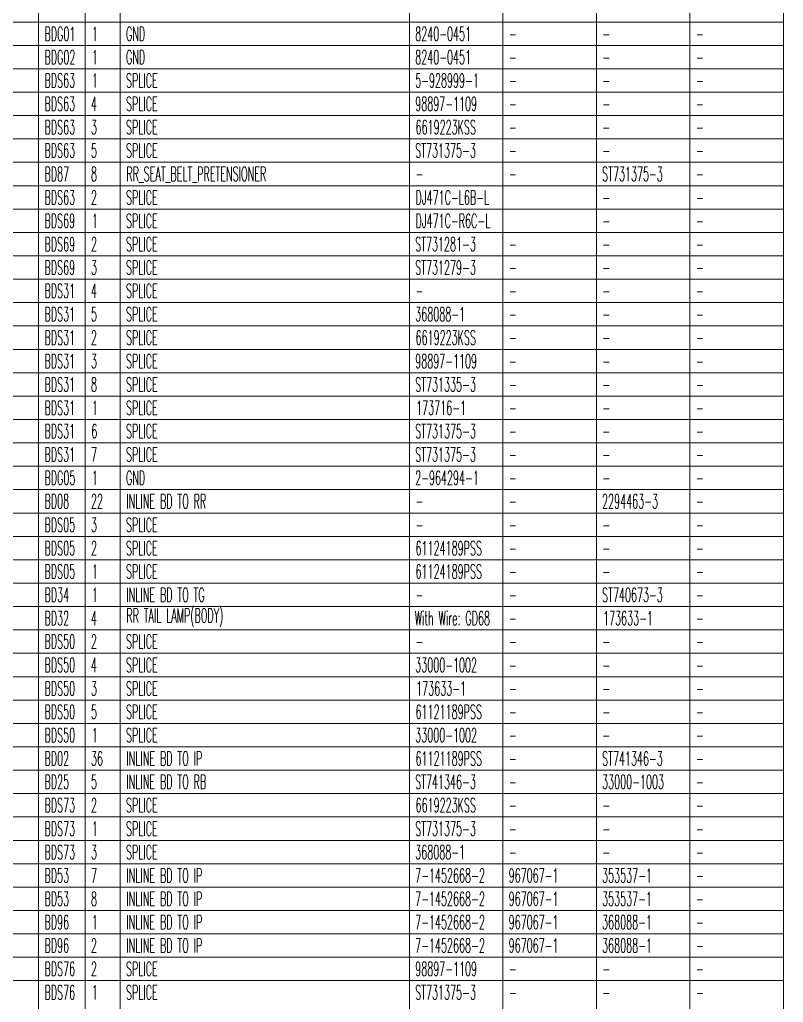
# Model space of a CAD drawing. Header units: inches. Extents: x 47316 to 59086, y 3141 to 11743.
# Drawn here: x 54573.4 to 54736.8, y 6037 to 6247.1 of the extents above; entities that cross this region are included whole.
import ezdxf

# ---------------------------------------------------------------- set-up
doc = ezdxf.new("R2010")
doc.units = ezdxf.units.IN
doc.header["$MEASUREMENT"] = 0
doc.styles.get("Standard").update_dxf_attribs({"font": ''})
doc.styles.get('Standard').set_extended_font_data('SimSun')

msp = doc.modelspace()

# ---------------------------------------------------------------- linework, layer by layer
at = {"color": 0, "linetype": 'Continuous', "lineweight": 15}
for p, q in [((54577.45, 5891.63), (54577.45, 6396.63)), ((54587.45, 5891.63), (54587.45, 6396.63)), ((54594.95, 5891.63), (54594.95, 6396.63)), ((54656.84, 5891.63), (54656.84, 6396.63)), ((54676.84, 5891.63), (54676.84, 6396.63)), ((54696.84, 5891.63), (54696.84, 6396.63)), ((54716.84, 5891.63), (54716.84, 6396.63)), ((54736.84, 5891.63), (54736.84, 6396.63)), ((54409.99, 6246.63), (54736.84, 6246.63)), ((54409.99, 6241.63), (54736.84, 6241.63)), ((54409.99, 6236.63), (54736.84, 6236.63)), ((54409.99, 6231.63), (54736.84, 6231.63)), ((54409.99, 6226.63), (54736.84, 6226.63)), ((54409.99, 6221.63), (54736.84, 6221.63)), ((54409.99, 6216.63), (54736.84, 6216.63)), ((54409.99, 6211.63), (54736.84, 6211.63)), ((54409.99, 6206.63), (54736.84, 6206.63)), ((54409.99, 6201.63), (54736.84, 6201.63)), ((54409.99, 6196.63), (54736.84, 6196.63)), ((54409.99, 6191.63), (54736.84, 6191.63)), ((54409.99, 6186.63), (54736.84, 6186.63)), ((54409.99, 6181.63), (54736.84, 6181.63)), ((54409.99, 6176.63), (54736.84, 6176.63)), ((54409.99, 6171.63), (54736.84, 6171.63)), ((54409.99, 6166.63), (54736.84, 6166.63)), ((54409.99, 6161.63), (54736.84, 6161.63)), ((54409.99, 6156.63), (54736.84, 6156.63)), ((54409.99, 6151.63), (54736.84, 6151.63)), ((54409.99, 6146.63), (54736.84, 6146.63)), ((54409.99, 6141.63), (54736.84, 6141.63)), ((54409.99, 6136.63), (54736.84, 6136.63)), ((54409.99, 6131.63), (54736.84, 6131.63)), ((54409.99, 6126.63), (54736.84, 6126.63)), ((54409.99, 6121.63), (54736.84, 6121.63)), ((54409.99, 6116.63), (54736.84, 6116.63)), ((54409.99, 6111.63), (54736.84, 6111.63)), ((54409.99, 6106.63), (54736.84, 6106.63)), ((54409.99, 6101.63), (54736.84, 6101.63)), ((54409.99, 6096.63), (54736.84, 6096.63)), ((54409.99, 6091.63), (54736.84, 6091.63)), ((54409.99, 6086.63), (54736.84, 6086.63)), ((54409.99, 6081.63), (54736.84, 6081.63)), ((54409.99, 6076.63), (54736.84, 6076.63)), ((54409.99, 6071.63), (54736.84, 6071.63)), ((54409.99, 6066.63), (54736.84, 6066.63)), ((54409.99, 6061.63), (54736.84, 6061.63)), ((54409.99, 6056.63), (54736.84, 6056.63)), ((54409.99, 6051.63), (54736.84, 6051.63)), ((54409.99, 6046.63), (54736.84, 6046.63)), ((54409.99, 6041.63), (54736.84, 6041.63))]:
    msp.add_line(p, q, dxfattribs=at)

# ---------------------------------------------------------------- texts
at = {"color": 7, "linetype": 'Continuous', "lineweight": 15, "char_height": 3, "attachment_point": 1}
for s, insert, width in [('\\Fromans.shx;\\W0.5000000000;\\T1.0000000000;\\o\\lBDG01', (54578.74, 6245.63), 7.3571), ('\\Fromans.shx;\\W0.5000000000;\\T1.0000000000;\\o\\l1', (54588.88, 6245.63), 1.4286), ('\\Fromans.shx;\\W0.5000000000;\\T1.0000000000;\\o\\lGND', (54596.17, 6245.63), 4.5714), ('\\Fromans.shx;\\W0.5000000000;\\T1.0000000000;\\o\\l8240-0451', (54658.06, 6245.63), 13.2857), ('\\Fromans.shx;\\W0.5000000000;\\T1.0000000000;\\o\\l-', (54678.13, 6245.63), 1.8571), ('\\Fromans.shx;\\W0.5000000000;\\T1.0000000000;\\o\\l-', (54698.13, 6245.63), 1.8571), ('\\Fromans.shx;\\W0.5000000000;\\T1.0000000000;\\o\\l-', (54718.13, 6245.63), 1.8571), ('\\Fromans.shx;\\W0.5000000000;\\T1.0000000000;\\o\\lBDG02', (54578.74, 6240.63), 7.3571), ('\\Fromans.shx;\\W0.5000000000;\\T1.0000000000;\\o\\l1', (54588.88, 6240.63), 1.4286), ('\\Fromans.shx;\\W0.5000000000;\\T1.0000000000;\\o\\lGND', (54596.17, 6240.63), 4.5714), ('\\Fromans.shx;\\W0.5000000000;\\T1.0000000000;\\o\\l8240-0451', (54658.06, 6240.63), 13.2857), ('\\Fromans.shx;\\W0.5000000000;\\T1.0000000000;\\o\\l-', (54678.13, 6240.63), 1.8571), ('\\Fromans.shx;\\W0.5000000000;\\T1.0000000000;\\o\\l-', (54698.13, 6240.63), 1.8571), ('\\Fromans.shx;\\W0.5000000000;\\T1.0000000000;\\o\\l-', (54718.13, 6240.63), 1.8571), ('\\Fromans.shx;\\W0.5000000000;\\T1.0000000000;\\o\\lBDS63', (54578.74, 6235.63), 7.2857), ('\\Fromans.shx;\\W0.5000000000;\\T1.0000000000;\\o\\l1', (54588.88, 6235.63), 1.4286), ('\\Fromans.shx;\\W0.5000000000;\\T1.0000000000;\\o\\lSPLICE', (54596.17, 6235.63), 7.5714), ('\\Fromans.shx;\\W0.5000000000;\\T1.0000000000;\\o\\l5-928999-1', (54658.06, 6235.63), 15.1429), ('\\Fromans.shx;\\W0.5000000000;\\T1.0000000000;\\o\\l-', (54678.13, 6235.63), 1.8571), ('\\Fromans.shx;\\W0.5000000000;\\T1.0000000000;\\o\\l-', (54698.13, 6235.63), 1.8571), ('\\Fromans.shx;\\W0.5000000000;\\T1.0000000000;\\o\\l-', (54718.13, 6235.63), 1.8571), ('\\Fromans.shx;\\W0.5000000000;\\T1.0000000000;\\o\\lBDS63', (54578.74, 6230.63), 7.2857), ('\\Fromans.shx;\\W0.5000000000;\\T1.0000000000;\\o\\l4', (54588.67, 6230.63), 1.4286), ('\\Fromans.shx;\\W0.5000000000;\\T1.0000000000;\\o\\lSPLICE', (54596.17, 6230.63), 7.5714), ('\\Fromans.shx;\\W0.5000000000;\\T1.0000000000;\\o\\l98897-1109', (54658.06, 6230.63), 14.7143), ('\\Fromans.shx;\\W0.5000000000;\\T1.0000000000;\\o\\l-', (54678.13, 6230.63), 1.8571), ('\\Fromans.shx;\\W0.5000000000;\\T1.0000000000;\\o\\l-', (54698.13, 6230.63), 1.8571), ('\\Fromans.shx;\\W0.5000000000;\\T1.0000000000;\\o\\l-', (54718.13, 6230.63), 1.8571), ('\\Fromans.shx;\\W0.5000000000;\\T1.0000000000;\\o\\lBDS63', (54578.74, 6225.63), 7.2857), ('\\Fromans.shx;\\W0.5000000000;\\T1.0000000000;\\o\\l3', (54588.67, 6225.63), 1.4286), ('\\Fromans.shx;\\W0.5000000000;\\T1.0000000000;\\o\\lSPLICE', (54596.17, 6225.63), 7.5714), ('\\Fromans.shx;\\W0.5000000000;\\T1.0000000000;\\o\\l6619223KSS', (54658.13, 6225.63), 14.3571), ('\\Fromans.shx;\\W0.5000000000;\\T1.0000000000;\\o\\l-', (54678.13, 6225.63), 1.8571), ('\\Fromans.shx;\\W0.5000000000;\\T1.0000000000;\\o\\l-', (54698.13, 6225.63), 1.8571), ('\\Fromans.shx;\\W0.5000000000;\\T1.0000000000;\\o\\l-', (54718.13, 6225.63), 1.8571), ('\\Fromans.shx;\\W0.5000000000;\\T1.0000000000;\\o\\lBDS63', (54578.74, 6220.63), 7.2857), ('\\Fromans.shx;\\W0.5000000000;\\T1.0000000000;\\o\\l5', (54588.67, 6220.63), 1.4286), ('\\Fromans.shx;\\W0.5000000000;\\T1.0000000000;\\o\\lSPLICE', (54596.17, 6220.63), 7.5714), ('\\Fromans.shx;\\W0.5000000000;\\T1.0000000000;\\o\\lST731375-3', (54658.06, 6220.63), 14.4286), ('\\Fromans.shx;\\W0.5000000000;\\T1.0000000000;\\o\\l-', (54678.13, 6220.63), 1.8571), ('\\Fromans.shx;\\W0.5000000000;\\T1.0000000000;\\o\\l-', (54698.13, 6220.63), 1.8571), ('\\Fromans.shx;\\W0.5000000000;\\T1.0000000000;\\o\\l-', (54718.13, 6220.63), 1.8571), ('\\Fromans.shx;\\W0.5000000000;\\T1.0000000000;\\o\\lBD87', (54578.74, 6215.63), 5.8571), ('\\Fromans.shx;\\W0.5000000000;\\T1.0000000000;\\o\\l8', (54588.67, 6215.63), 1.4286), ('\\Fromans.shx;\\W0.5000000000;\\T1.0000000000;\\o\\lRR_SEAT_BELT_PRETENSIONER', (54596.24, 6215.63), 35), ('\\Fromans.shx;\\W0.5000000000;\\T1.0000000000;\\o\\lST731375-3', (54698.06, 6215.63), 14.4286), ('\\Fromans.shx;\\W0.5000000000;\\T1.0000000000;\\o\\l-', (54658.13, 6215.63), 1.8571), ('\\Fromans.shx;\\W0.5000000000;\\T1.0000000000;\\o\\l-', (54678.13, 6215.63), 1.8571), ('\\Fromans.shx;\\W0.5000000000;\\T1.0000000000;\\o\\l-', (54718.13, 6215.63), 1.8571), ('\\Fromans.shx;\\W0.5000000000;\\T1.0000000000;\\o\\lBDS63', (54578.74, 6210.63), 7.2857), ('\\Fromans.shx;\\W0.5000000000;\\T1.0000000000;\\o\\l2', (54588.67, 6210.63), 1.4286), ('\\Fromans.shx;\\W0.5000000000;\\T1.0000000000;\\o\\lSPLICE', (54596.17, 6210.63), 7.5714), ('\\Fromans.shx;\\W0.5000000000;\\T1.0000000000;\\o\\lDJ471C-L6B-L', (54658.13, 6210.63), 17.5), ('\\Fromans.shx;\\W0.5000000000;\\T1.0000000000;\\o\\l-', (54698.13, 6210.63), 1.8571), ('\\Fromans.shx;\\W0.5000000000;\\T1.0000000000;\\o\\l-', (54718.13, 6210.63), 1.8571), ('\\Fromans.shx;\\W0.5000000000;\\T1.0000000000;\\o\\lBDS69', (54578.74, 6205.63), 7.2857), ('\\Fromans.shx;\\W0.5000000000;\\T1.0000000000;\\o\\l1', (54588.88, 6205.63), 1.4286), ('\\Fromans.shx;\\W0.5000000000;\\T1.0000000000;\\o\\lSPLICE', (54596.17, 6205.63), 7.5714), ('\\Fromans.shx;\\W0.5000000000;\\T1.0000000000;\\o\\lDJ471C-R6C-L', (54658.13, 6205.63), 17.7857), ('\\Fromans.shx;\\W0.5000000000;\\T1.0000000000;\\o\\l-', (54698.13, 6205.63), 1.8571), ('\\Fromans.shx;\\W0.5000000000;\\T1.0000000000;\\o\\l-', (54718.13, 6205.63), 1.8571), ('\\Fromans.shx;\\W0.5000000000;\\T1.0000000000;\\o\\lBDS69', (54578.74, 6200.63), 7.2857), ('\\Fromans.shx;\\W0.5000000000;\\T1.0000000000;\\o\\l2', (54588.67, 6200.63), 1.4286), ('\\Fromans.shx;\\W0.5000000000;\\T1.0000000000;\\o\\lSPLICE', (54596.17, 6200.63), 7.5714), ('\\Fromans.shx;\\W0.5000000000;\\T1.0000000000;\\o\\lST731281-3', (54658.06, 6200.63), 14.4286), ('\\Fromans.shx;\\W0.5000000000;\\T1.0000000000;\\o\\l-', (54678.13, 6200.63), 1.8571), ('\\Fromans.shx;\\W0.5000000000;\\T1.0000000000;\\o\\l-', (54698.13, 6200.63), 1.8571), ('\\Fromans.shx;\\W0.5000000000;\\T1.0000000000;\\o\\l-', (54718.13, 6200.63), 1.8571), ('\\Fromans.shx;\\W0.5000000000;\\T1.0000000000;\\o\\lBDS69', (54578.74, 6195.63), 7.2857), ('\\Fromans.shx;\\W0.5000000000;\\T1.0000000000;\\o\\l3', (54588.67, 6195.63), 1.4286), ('\\Fromans.shx;\\W0.5000000000;\\T1.0000000000;\\o\\lSPLICE', (54596.17, 6195.63), 7.5714), ('\\Fromans.shx;\\W0.5000000000;\\T1.0000000000;\\o\\lST731279-3', (54658.06, 6195.63), 14.4286), ('\\Fromans.shx;\\W0.5000000000;\\T1.0000000000;\\o\\l-', (54678.13, 6195.63), 1.8571), ('\\Fromans.shx;\\W0.5000000000;\\T1.0000000000;\\o\\l-', (54698.13, 6195.63), 1.8571), ('\\Fromans.shx;\\W0.5000000000;\\T1.0000000000;\\o\\l-', (54718.13, 6195.63), 1.8571), ('\\Fromans.shx;\\W0.5000000000;\\T1.0000000000;\\o\\lBDS31', (54578.74, 6190.63), 7.2857), ('\\Fromans.shx;\\W0.5000000000;\\T1.0000000000;\\o\\l4', (54588.67, 6190.63), 1.4286), ('\\Fromans.shx;\\W0.5000000000;\\T1.0000000000;\\o\\lSPLICE', (54596.17, 6190.63), 7.5714), ('\\Fromans.shx;\\W0.5000000000;\\T1.0000000000;\\o\\l-', (54658.13, 6190.63), 1.8571), ('\\Fromans.shx;\\W0.5000000000;\\T1.0000000000;\\o\\l-', (54678.13, 6190.63), 1.8571), ('\\Fromans.shx;\\W0.5000000000;\\T1.0000000000;\\o\\l-', (54698.13, 6190.63), 1.8571), ('\\Fromans.shx;\\W0.5000000000;\\T1.0000000000;\\o\\l-', (54718.13, 6190.63), 1.8571), ('\\Fromans.shx;\\W0.5000000000;\\T1.0000000000;\\o\\lBDS31', (54578.74, 6185.63), 7.2857), ('\\Fromans.shx;\\W0.5000000000;\\T1.0000000000;\\o\\l5', (54588.67, 6185.63), 1.4286), ('\\Fromans.shx;\\W0.5000000000;\\T1.0000000000;\\o\\lSPLICE', (54596.17, 6185.63), 7.5714), ('\\Fromans.shx;\\W0.5000000000;\\T1.0000000000;\\o\\l368088-1', (54658.06, 6185.63), 11.8571), ('\\Fromans.shx;\\W0.5000000000;\\T1.0000000000;\\o\\l-', (54678.13, 6185.63), 1.8571), ('\\Fromans.shx;\\W0.5000000000;\\T1.0000000000;\\o\\l-', (54698.13, 6185.63), 1.8571), ('\\Fromans.shx;\\W0.5000000000;\\T1.0000000000;\\o\\l-', (54718.13, 6185.63), 1.8571), ('\\Fromans.shx;\\W0.5000000000;\\T1.0000000000;\\o\\lBDS31', (54578.74, 6180.63), 7.2857), ('\\Fromans.shx;\\W0.5000000000;\\T1.0000000000;\\o\\l2', (54588.67, 6180.63), 1.4286), ('\\Fromans.shx;\\W0.5000000000;\\T1.0000000000;\\o\\lSPLICE', (54596.17, 6180.63), 7.5714), ('\\Fromans.shx;\\W0.5000000000;\\T1.0000000000;\\o\\l6619223KSS', (54658.13, 6180.63), 14.3571), ('\\Fromans.shx;\\W0.5000000000;\\T1.0000000000;\\o\\l-', (54678.13, 6180.63), 1.8571), ('\\Fromans.shx;\\W0.5000000000;\\T1.0000000000;\\o\\l-', (54698.13, 6180.63), 1.8571), ('\\Fromans.shx;\\W0.5000000000;\\T1.0000000000;\\o\\l-', (54718.13, 6180.63), 1.8571), ('\\Fromans.shx;\\W0.5000000000;\\T1.0000000000;\\o\\lBDS31', (54578.74, 6175.63), 7.2857), ('\\Fromans.shx;\\W0.5000000000;\\T1.0000000000;\\o\\l3', (54588.67, 6175.63), 1.4286), ('\\Fromans.shx;\\W0.5000000000;\\T1.0000000000;\\o\\lSPLICE', (54596.17, 6175.63), 7.5714), ('\\Fromans.shx;\\W0.5000000000;\\T1.0000000000;\\o\\l98897-1109', (54658.06, 6175.63), 14.7143), ('\\Fromans.shx;\\W0.5000000000;\\T1.0000000000;\\o\\l-', (54678.13, 6175.63), 1.8571), ('\\Fromans.shx;\\W0.5000000000;\\T1.0000000000;\\o\\l-', (54698.13, 6175.63), 1.8571), ('\\Fromans.shx;\\W0.5000000000;\\T1.0000000000;\\o\\l-', (54718.13, 6175.63), 1.8571), ('\\Fromans.shx;\\W0.5000000000;\\T1.0000000000;\\o\\lBDS31', (54578.74, 6170.63), 7.2857), ('\\Fromans.shx;\\W0.5000000000;\\T1.0000000000;\\o\\l8', (54588.67, 6170.63), 1.4286), ('\\Fromans.shx;\\W0.5000000000;\\T1.0000000000;\\o\\lSPLICE', (54596.17, 6170.63), 7.5714), ('\\Fromans.shx;\\W0.5000000000;\\T1.0000000000;\\o\\lST731335-3', (54658.06, 6170.63), 14.4286), ('\\Fromans.shx;\\W0.5000000000;\\T1.0000000000;\\o\\l-', (54678.13, 6170.63), 1.8571), ('\\Fromans.shx;\\W0.5000000000;\\T1.0000000000;\\o\\l-', (54698.13, 6170.63), 1.8571), ('\\Fromans.shx;\\W0.5000000000;\\T1.0000000000;\\o\\l-', (54718.13, 6170.63), 1.8571), ('\\Fromans.shx;\\W0.5000000000;\\T1.0000000000;\\o\\lBDS31', (54578.74, 6165.63), 7.2857), ('\\Fromans.shx;\\W0.5000000000;\\T1.0000000000;\\o\\l1', (54588.88, 6165.63), 1.4286), ('\\Fromans.shx;\\W0.5000000000;\\T1.0000000000;\\o\\lSPLICE', (54596.17, 6165.63), 7.5714), ('\\Fromans.shx;\\W0.5000000000;\\T1.0000000000;\\o\\l173716-1', (54658.27, 6165.63), 11.8571), ('\\Fromans.shx;\\W0.5000000000;\\T1.0000000000;\\o\\l-', (54678.13, 6165.63), 1.8571), ('\\Fromans.shx;\\W0.5000000000;\\T1.0000000000;\\o\\l-', (54698.13, 6165.63), 1.8571), ('\\Fromans.shx;\\W0.5000000000;\\T1.0000000000;\\o\\l-', (54718.13, 6165.63), 1.8571), ('\\Fromans.shx;\\W0.5000000000;\\T1.0000000000;\\o\\lBDS31', (54578.74, 6160.63), 7.2857), ('\\Fromans.shx;\\W0.5000000000;\\T1.0000000000;\\o\\l6', (54588.74, 6160.63), 1.4286), ('\\Fromans.shx;\\W0.5000000000;\\T1.0000000000;\\o\\lSPLICE', (54596.17, 6160.63), 7.5714), ('\\Fromans.shx;\\W0.5000000000;\\T1.0000000000;\\o\\lST731375-3', (54658.06, 6160.63), 14.4286), ('\\Fromans.shx;\\W0.5000000000;\\T1.0000000000;\\o\\l-', (54678.13, 6160.63), 1.8571), ('\\Fromans.shx;\\W0.5000000000;\\T1.0000000000;\\o\\l-', (54698.13, 6160.63), 1.8571), ('\\Fromans.shx;\\W0.5000000000;\\T1.0000000000;\\o\\l-', (54718.13, 6160.63), 1.8571), ('\\Fromans.shx;\\W0.5000000000;\\T1.0000000000;\\o\\lBDS31', (54578.74, 6155.63), 7.2857), ('\\Fromans.shx;\\W0.5000000000;\\T1.0000000000;\\o\\l7', (54588.67, 6155.63), 1.4286), ('\\Fromans.shx;\\W0.5000000000;\\T1.0000000000;\\o\\lSPLICE', (54596.17, 6155.63), 7.5714), ('\\Fromans.shx;\\W0.5000000000;\\T1.0000000000;\\o\\lST731375-3', (54658.06, 6155.63), 14.4286), ('\\Fromans.shx;\\W0.5000000000;\\T1.0000000000;\\o\\l-', (54678.13, 6155.63), 1.8571), ('\\Fromans.shx;\\W0.5000000000;\\T1.0000000000;\\o\\l-', (54698.13, 6155.63), 1.8571), ('\\Fromans.shx;\\W0.5000000000;\\T1.0000000000;\\o\\l-', (54718.13, 6155.63), 1.8571), ('\\Fromans.shx;\\W0.5000000000;\\T1.0000000000;\\o\\lBDG05', (54578.74, 6150.63), 7.3571), ('\\Fromans.shx;\\W0.5000000000;\\T1.0000000000;\\o\\l1', (54588.88, 6150.63), 1.4286), ('\\Fromans.shx;\\W0.5000000000;\\T1.0000000000;\\o\\lGND', (54596.17, 6150.63), 4.5714), ('\\Fromans.shx;\\W0.5000000000;\\T1.0000000000;\\o\\l2-964294-1', (54658.06, 6150.63), 15.1429), ('\\Fromans.shx;\\W0.5000000000;\\T1.0000000000;\\o\\l-', (54678.13, 6150.63), 1.8571), ('\\Fromans.shx;\\W0.5000000000;\\T1.0000000000;\\o\\l-', (54698.13, 6150.63), 1.8571), ('\\Fromans.shx;\\W0.5000000000;\\T1.0000000000;\\o\\l-', (54718.13, 6150.63), 1.8571), ('\\Fromans.shx;\\W0.5000000000;\\T1.0000000000;\\o\\lBD08', (54578.74, 6145.63), 5.8571), ('\\Fromans.shx;\\W0.5000000000;\\T1.0000000000;\\o\\l22', (54588.67, 6145.63), 2.8571), ('\\Fromans.shx;\\W0.5000000000;\\T1.0000000000;\\o\\lINLINE BD TO RR', (54596.24, 6145.63), 20.0714), ('\\Fromans.shx;\\W0.5000000000;\\T1.0000000000;\\o\\l2294463-3', (54698.06, 6145.63), 13.2857), ('\\Fromans.shx;\\W0.5000000000;\\T1.0000000000;\\o\\l-', (54658.13, 6145.63), 1.8571), ('\\Fromans.shx;\\W0.5000000000;\\T1.0000000000;\\o\\l-', (54678.13, 6145.63), 1.8571), ('\\Fromans.shx;\\W0.5000000000;\\T1.0000000000;\\o\\l-', (54718.13, 6145.63), 1.8571), ('\\Fromans.shx;\\W0.5000000000;\\T1.0000000000;\\o\\lBDS05', (54578.74, 6140.63), 7.2857), ('\\Fromans.shx;\\W0.5000000000;\\T1.0000000000;\\o\\l3', (54588.67, 6140.63), 1.4286), ('\\Fromans.shx;\\W0.5000000000;\\T1.0000000000;\\o\\lSPLICE', (54596.17, 6140.63), 7.5714), ('\\Fromans.shx;\\W0.5000000000;\\T1.0000000000;\\o\\l-', (54658.13, 6140.63), 1.8571), ('\\Fromans.shx;\\W0.5000000000;\\T1.0000000000;\\o\\l-', (54678.13, 6140.63), 1.8571), ('\\Fromans.shx;\\W0.5000000000;\\T1.0000000000;\\o\\l-', (54698.13, 6140.63), 1.8571), ('\\Fromans.shx;\\W0.5000000000;\\T1.0000000000;\\o\\l-', (54718.13, 6140.63), 1.8571), ('\\Fromans.shx;\\W0.5000000000;\\T1.0000000000;\\o\\lBDS05', (54578.74, 6135.63), 7.2857), ('\\Fromans.shx;\\W0.5000000000;\\T1.0000000000;\\o\\l2', (54588.67, 6135.63), 1.4286), ('\\Fromans.shx;\\W0.5000000000;\\T1.0000000000;\\o\\lSPLICE', (54596.17, 6135.63), 7.5714), ('\\Fromans.shx;\\W0.5000000000;\\T1.0000000000;\\o\\l61124189PSS', (54658.13, 6135.63), 15.7857), ('\\Fromans.shx;\\W0.5000000000;\\T1.0000000000;\\o\\l-', (54678.13, 6135.63), 1.8571), ('\\Fromans.shx;\\W0.5000000000;\\T1.0000000000;\\o\\l-', (54698.13, 6135.63), 1.8571), ('\\Fromans.shx;\\W0.5000000000;\\T1.0000000000;\\o\\l-', (54718.13, 6135.63), 1.8571), ('\\Fromans.shx;\\W0.5000000000;\\T1.0000000000;\\o\\lBDS05', (54578.74, 6130.63), 7.2857), ('\\Fromans.shx;\\W0.5000000000;\\T1.0000000000;\\o\\l1', (54588.88, 6130.63), 1.4286), ('\\Fromans.shx;\\W0.5000000000;\\T1.0000000000;\\o\\lSPLICE', (54596.17, 6130.63), 7.5714), ('\\Fromans.shx;\\W0.5000000000;\\T1.0000000000;\\o\\l61124189PSS', (54658.13, 6130.63), 15.7857), ('\\Fromans.shx;\\W0.5000000000;\\T1.0000000000;\\o\\l-', (54678.13, 6130.63), 1.8571), ('\\Fromans.shx;\\W0.5000000000;\\T1.0000000000;\\o\\l-', (54698.13, 6130.63), 1.8571), ('\\Fromans.shx;\\W0.5000000000;\\T1.0000000000;\\o\\l-', (54718.13, 6130.63), 1.8571), ('\\Fromans.shx;\\W0.5000000000;\\T1.0000000000;\\o\\lBD34', (54578.74, 6125.63), 5.8571), ('\\Fromans.shx;\\W0.5000000000;\\T1.0000000000;\\o\\l1', (54588.88, 6125.63), 1.4286), ('\\Fromans.shx;\\W0.5000000000;\\T1.0000000000;\\o\\lINLINE BD TO TG', (54596.24, 6125.63), 19.7143), ('\\Fromans.shx;\\W0.5000000000;\\T1.0000000000;\\o\\l-', (54658.13, 6125.63), 1.8571), ('\\Fromans.shx;\\W0.5000000000;\\T1.0000000000;\\o\\l-', (54678.13, 6125.63), 1.8571), ('\\Fromans.shx;\\W0.5000000000;\\T1.0000000000;\\o\\lST740673-3', (54698.06, 6125.63), 14.4286), ('\\Fromans.shx;\\W0.5000000000;\\T1.0000000000;\\o\\l-', (54718.13, 6125.63), 1.8571), ('\\Fromans.shx;\\W0.5000000000;\\T1.0000000000;\\o\\lRR TAIL LAMP(BODY)', (54596.24, 6121.2), 23.7857), ('\\Fromans.shx;\\W0.5000000000;\\T1.0000000000;\\o\\lBD32', (54578.74, 6120.63), 5.8571), ('\\Fromans.shx;\\W0.5000000000;\\T1.0000000000;\\o\\l4', (54588.67, 6120.63), 1.4286), ('\\Fromans.shx;\\W0.5000000000;\\T1.0000000000;\\o\\lWith Wire: GD68', (54657.99, 6120.63), 18.5714), ('\\Fromans.shx;\\W0.5000000000;\\T1.0000000000;\\o\\l173633-1', (54698.27, 6120.63), 11.8571), ('\\Fromans.shx;\\W0.5000000000;\\T1.0000000000;\\o\\l-', (54678.13, 6120.63), 1.8571), ('\\Fromans.shx;\\W0.5000000000;\\T1.0000000000;\\o\\l-', (54718.13, 6120.63), 1.8571), ('\\Fromans.shx;\\W0.5000000000;\\T1.0000000000;\\o\\lBDS50', (54578.74, 6115.63), 7.2857), ('\\Fromans.shx;\\W0.5000000000;\\T1.0000000000;\\o\\l2', (54588.67, 6115.63), 1.4286), ('\\Fromans.shx;\\W0.5000000000;\\T1.0000000000;\\o\\lSPLICE', (54596.17, 6115.63), 7.5714), ('\\Fromans.shx;\\W0.5000000000;\\T1.0000000000;\\o\\l-', (54658.13, 6115.63), 1.8571), ('\\Fromans.shx;\\W0.5000000000;\\T1.0000000000;\\o\\l-', (54678.13, 6115.63), 1.8571), ('\\Fromans.shx;\\W0.5000000000;\\T1.0000000000;\\o\\l-', (54698.13, 6115.63), 1.8571), ('\\Fromans.shx;\\W0.5000000000;\\T1.0000000000;\\o\\l-', (54718.13, 6115.63), 1.8571), ('\\Fromans.shx;\\W0.5000000000;\\T1.0000000000;\\o\\lBDS50', (54578.74, 6110.63), 7.2857), ('\\Fromans.shx;\\W0.5000000000;\\T1.0000000000;\\o\\l4', (54588.67, 6110.63), 1.4286), ('\\Fromans.shx;\\W0.5000000000;\\T1.0000000000;\\o\\lSPLICE', (54596.17, 6110.63), 7.5714), ('\\Fromans.shx;\\W0.5000000000;\\T1.0000000000;\\o\\l33000-1002', (54658.06, 6110.63), 14.7143), ('\\Fromans.shx;\\W0.5000000000;\\T1.0000000000;\\o\\l-', (54678.13, 6110.63), 1.8571), ('\\Fromans.shx;\\W0.5000000000;\\T1.0000000000;\\o\\l-', (54698.13, 6110.63), 1.8571), ('\\Fromans.shx;\\W0.5000000000;\\T1.0000000000;\\o\\l-', (54718.13, 6110.63), 1.8571), ('\\Fromans.shx;\\W0.5000000000;\\T1.0000000000;\\o\\lBDS50', (54578.74, 6105.63), 7.2857), ('\\Fromans.shx;\\W0.5000000000;\\T1.0000000000;\\o\\l3', (54588.67, 6105.63), 1.4286), ('\\Fromans.shx;\\W0.5000000000;\\T1.0000000000;\\o\\lSPLICE', (54596.17, 6105.63), 7.5714), ('\\Fromans.shx;\\W0.5000000000;\\T1.0000000000;\\o\\l173633-1', (54658.27, 6105.63), 11.8571), ('\\Fromans.shx;\\W0.5000000000;\\T1.0000000000;\\o\\l-', (54678.13, 6105.63), 1.8571), ('\\Fromans.shx;\\W0.5000000000;\\T1.0000000000;\\o\\l-', (54698.13, 6105.63), 1.8571), ('\\Fromans.shx;\\W0.5000000000;\\T1.0000000000;\\o\\l-', (54718.13, 6105.63), 1.8571), ('\\Fromans.shx;\\W0.5000000000;\\T1.0000000000;\\o\\lBDS50', (54578.74, 6100.63), 7.2857), ('\\Fromans.shx;\\W0.5000000000;\\T1.0000000000;\\o\\l5', (54588.67, 6100.63), 1.4286), ('\\Fromans.shx;\\W0.5000000000;\\T1.0000000000;\\o\\lSPLICE', (54596.17, 6100.63), 7.5714), ('\\Fromans.shx;\\W0.5000000000;\\T1.0000000000;\\o\\l61121189PSS', (54658.13, 6100.63), 15.7857), ('\\Fromans.shx;\\W0.5000000000;\\T1.0000000000;\\o\\l-', (54678.13, 6100.63), 1.8571), ('\\Fromans.shx;\\W0.5000000000;\\T1.0000000000;\\o\\l-', (54698.13, 6100.63), 1.8571), ('\\Fromans.shx;\\W0.5000000000;\\T1.0000000000;\\o\\l-', (54718.13, 6100.63), 1.8571), ('\\Fromans.shx;\\W0.5000000000;\\T1.0000000000;\\o\\lBDS50', (54578.74, 6095.63), 7.2857), ('\\Fromans.shx;\\W0.5000000000;\\T1.0000000000;\\o\\l1', (54588.88, 6095.63), 1.4286), ('\\Fromans.shx;\\W0.5000000000;\\T1.0000000000;\\o\\lSPLICE', (54596.17, 6095.63), 7.5714), ('\\Fromans.shx;\\W0.5000000000;\\T1.0000000000;\\o\\l33000-1002', (54658.06, 6095.63), 14.7143), ('\\Fromans.shx;\\W0.5000000000;\\T1.0000000000;\\o\\l-', (54678.13, 6095.63), 1.8571), ('\\Fromans.shx;\\W0.5000000000;\\T1.0000000000;\\o\\l-', (54698.13, 6095.63), 1.8571), ('\\Fromans.shx;\\W0.5000000000;\\T1.0000000000;\\o\\l-', (54718.13, 6095.63), 1.8571), ('\\Fromans.shx;\\W0.5000000000;\\T1.0000000000;\\o\\lBD02', (54578.74, 6090.63), 5.8571), ('\\Fromans.shx;\\W0.5000000000;\\T1.0000000000;\\o\\l36', (54588.67, 6090.63), 2.8571), ('\\Fromans.shx;\\W0.5000000000;\\T1.0000000000;\\o\\lINLINE BD TO IP', (54596.24, 6090.63), 19.1429), ('\\Fromans.shx;\\W0.5000000000;\\T1.0000000000;\\o\\l61121189PSS', (54658.13, 6090.63), 15.7857), ('\\Fromans.shx;\\W0.5000000000;\\T1.0000000000;\\o\\lST741346-3', (54698.06, 6090.63), 14.4286), ('\\Fromans.shx;\\W0.5000000000;\\T1.0000000000;\\o\\l-', (54678.13, 6090.63), 1.8571), ('\\Fromans.shx;\\W0.5000000000;\\T1.0000000000;\\o\\l-', (54718.13, 6090.63), 1.8571), ('\\Fromans.shx;\\W0.5000000000;\\T1.0000000000;\\o\\lBD25', (54578.74, 6085.63), 5.8571), ('\\Fromans.shx;\\W0.5000000000;\\T1.0000000000;\\o\\l5', (54588.67, 6085.63), 1.4286), ('\\Fromans.shx;\\W0.5000000000;\\T1.0000000000;\\o\\lINLINE BD TO RB', (54596.24, 6085.63), 20.0714), ('\\Fromans.shx;\\W0.5000000000;\\T1.0000000000;\\o\\lST741346-3', (54658.06, 6085.63), 14.4286), ('\\Fromans.shx;\\W0.5000000000;\\T1.0000000000;\\o\\l-', (54678.13, 6085.63), 1.8571), ('\\Fromans.shx;\\W0.5000000000;\\T1.0000000000;\\o\\l33000-1003', (54698.06, 6085.63), 14.7143), ('\\Fromans.shx;\\W0.5000000000;\\T1.0000000000;\\o\\l-', (54718.13, 6085.63), 1.8571), ('\\Fromans.shx;\\W0.5000000000;\\T1.0000000000;\\o\\lBDS73', (54578.74, 6080.63), 7.2857), ('\\Fromans.shx;\\W0.5000000000;\\T1.0000000000;\\o\\l2', (54588.67, 6080.63), 1.4286), ('\\Fromans.shx;\\W0.5000000000;\\T1.0000000000;\\o\\lSPLICE', (54596.17, 6080.63), 7.5714), ('\\Fromans.shx;\\W0.5000000000;\\T1.0000000000;\\o\\l6619223KSS', (54658.13, 6080.63), 14.3571), ('\\Fromans.shx;\\W0.5000000000;\\T1.0000000000;\\o\\l-', (54678.13, 6080.63), 1.8571), ('\\Fromans.shx;\\W0.5000000000;\\T1.0000000000;\\o\\l-', (54698.13, 6080.63), 1.8571), ('\\Fromans.shx;\\W0.5000000000;\\T1.0000000000;\\o\\l-', (54718.13, 6080.63), 1.8571), ('\\Fromans.shx;\\W0.5000000000;\\T1.0000000000;\\o\\lBDS73', (54578.74, 6075.63), 7.2857), ('\\Fromans.shx;\\W0.5000000000;\\T1.0000000000;\\o\\l1', (54588.88, 6075.63), 1.4286), ('\\Fromans.shx;\\W0.5000000000;\\T1.0000000000;\\o\\lSPLICE', (54596.17, 6075.63), 7.5714), ('\\Fromans.shx;\\W0.5000000000;\\T1.0000000000;\\o\\lST731375-3', (54658.06, 6075.63), 14.4286), ('\\Fromans.shx;\\W0.5000000000;\\T1.0000000000;\\o\\l-', (54678.13, 6075.63), 1.8571), ('\\Fromans.shx;\\W0.5000000000;\\T1.0000000000;\\o\\l-', (54698.13, 6075.63), 1.8571), ('\\Fromans.shx;\\W0.5000000000;\\T1.0000000000;\\o\\l-', (54718.13, 6075.63), 1.8571), ('\\Fromans.shx;\\W0.5000000000;\\T1.0000000000;\\o\\lBDS73', (54578.74, 6070.63), 7.2857), ('\\Fromans.shx;\\W0.5000000000;\\T1.0000000000;\\o\\l3', (54588.67, 6070.63), 1.4286), ('\\Fromans.shx;\\W0.5000000000;\\T1.0000000000;\\o\\lSPLICE', (54596.17, 6070.63), 7.5714), ('\\Fromans.shx;\\W0.5000000000;\\T1.0000000000;\\o\\l368088-1', (54658.06, 6070.63), 11.8571), ('\\Fromans.shx;\\W0.5000000000;\\T1.0000000000;\\o\\l-', (54678.13, 6070.63), 1.8571), ('\\Fromans.shx;\\W0.5000000000;\\T1.0000000000;\\o\\l-', (54698.13, 6070.63), 1.8571), ('\\Fromans.shx;\\W0.5000000000;\\T1.0000000000;\\o\\l-', (54718.13, 6070.63), 1.8571), ('\\Fromans.shx;\\W0.5000000000;\\T1.0000000000;\\o\\lBD53', (54578.74, 6065.63), 5.8571), ('\\Fromans.shx;\\W0.5000000000;\\T1.0000000000;\\o\\l7', (54588.67, 6065.63), 1.4286), ('\\Fromans.shx;\\W0.5000000000;\\T1.0000000000;\\o\\lINLINE BD TO IP', (54596.24, 6065.63), 19.1429), ('\\Fromans.shx;\\W0.5000000000;\\T1.0000000000;\\o\\l7-1452668-2', (54658.06, 6065.63), 16.5714), ('\\Fromans.shx;\\W0.5000000000;\\T1.0000000000;\\o\\l967067-1', (54678.06, 6065.63), 11.8571), ('\\Fromans.shx;\\W0.5000000000;\\T1.0000000000;\\o\\l353537-1', (54698.06, 6065.63), 11.8571), ('\\Fromans.shx;\\W0.5000000000;\\T1.0000000000;\\o\\l-', (54718.13, 6065.63), 1.8571), ('\\Fromans.shx;\\W0.5000000000;\\T1.0000000000;\\o\\lBD53', (54578.74, 6060.63), 5.8571), ('\\Fromans.shx;\\W0.5000000000;\\T1.0000000000;\\o\\l8', (54588.67, 6060.63), 1.4286), ('\\Fromans.shx;\\W0.5000000000;\\T1.0000000000;\\o\\lINLINE BD TO IP', (54596.24, 6060.63), 19.1429), ('\\Fromans.shx;\\W0.5000000000;\\T1.0000000000;\\o\\l7-1452668-2', (54658.06, 6060.63), 16.5714), ('\\Fromans.shx;\\W0.5000000000;\\T1.0000000000;\\o\\l967067-1', (54678.06, 6060.63), 11.8571), ('\\Fromans.shx;\\W0.5000000000;\\T1.0000000000;\\o\\l353537-1', (54698.06, 6060.63), 11.8571), ('\\Fromans.shx;\\W0.5000000000;\\T1.0000000000;\\o\\l-', (54718.13, 6060.63), 1.8571), ('\\Fromans.shx;\\W0.5000000000;\\T1.0000000000;\\o\\lBD96', (54578.74, 6055.63), 5.8571), ('\\Fromans.shx;\\W0.5000000000;\\T1.0000000000;\\o\\l1', (54588.88, 6055.63), 1.4286), ('\\Fromans.shx;\\W0.5000000000;\\T1.0000000000;\\o\\lINLINE BD TO IP', (54596.24, 6055.63), 19.1429), ('\\Fromans.shx;\\W0.5000000000;\\T1.0000000000;\\o\\l7-1452668-2', (54658.06, 6055.63), 16.5714), ('\\Fromans.shx;\\W0.5000000000;\\T1.0000000000;\\o\\l967067-1', (54678.06, 6055.63), 11.8571), ('\\Fromans.shx;\\W0.5000000000;\\T1.0000000000;\\o\\l368088-1', (54698.06, 6055.63), 11.8571), ('\\Fromans.shx;\\W0.5000000000;\\T1.0000000000;\\o\\l-', (54718.13, 6055.63), 1.8571), ('\\Fromans.shx;\\W0.5000000000;\\T1.0000000000;\\o\\lBD96', (54578.74, 6050.63), 5.8571), ('\\Fromans.shx;\\W0.5000000000;\\T1.0000000000;\\o\\l2', (54588.67, 6050.63), 1.4286), ('\\Fromans.shx;\\W0.5000000000;\\T1.0000000000;\\o\\lINLINE BD TO IP', (54596.24, 6050.63), 19.1429), ('\\Fromans.shx;\\W0.5000000000;\\T1.0000000000;\\o\\l7-1452668-2', (54658.06, 6050.63), 16.5714), ('\\Fromans.shx;\\W0.5000000000;\\T1.0000000000;\\o\\l967067-1', (54678.06, 6050.63), 11.8571), ('\\Fromans.shx;\\W0.5000000000;\\T1.0000000000;\\o\\l368088-1', (54698.06, 6050.63), 11.8571), ('\\Fromans.shx;\\W0.5000000000;\\T1.0000000000;\\o\\l-', (54718.13, 6050.63), 1.8571), ('\\Fromans.shx;\\W0.5000000000;\\T1.0000000000;\\o\\lBDS76', (54578.74, 6045.63), 7.2857), ('\\Fromans.shx;\\W0.5000000000;\\T1.0000000000;\\o\\l2', (54588.67, 6045.63), 1.4286), ('\\Fromans.shx;\\W0.5000000000;\\T1.0000000000;\\o\\lSPLICE', (54596.17, 6045.63), 7.5714), ('\\Fromans.shx;\\W0.5000000000;\\T1.0000000000;\\o\\l98897-1109', (54658.06, 6045.63), 14.7143), ('\\Fromans.shx;\\W0.5000000000;\\T1.0000000000;\\o\\l-', (54678.13, 6045.63), 1.8571), ('\\Fromans.shx;\\W0.5000000000;\\T1.0000000000;\\o\\l-', (54698.13, 6045.63), 1.8571), ('\\Fromans.shx;\\W0.5000000000;\\T1.0000000000;\\o\\l-', (54718.13, 6045.63), 1.8571), ('\\Fromans.shx;\\W0.5000000000;\\T1.0000000000;\\o\\lBDS76', (54578.74, 6040.63), 7.2857), ('\\Fromans.shx;\\W0.5000000000;\\T1.0000000000;\\o\\l1', (54588.88, 6040.63), 1.4286), ('\\Fromans.shx;\\W0.5000000000;\\T1.0000000000;\\o\\lSPLICE', (54596.17, 6040.63), 7.5714), ('\\Fromans.shx;\\W0.5000000000;\\T1.0000000000;\\o\\lST731375-3', (54658.06, 6040.63), 14.4286), ('\\Fromans.shx;\\W0.5000000000;\\T1.0000000000;\\o\\l-', (54678.13, 6040.63), 1.8571), ('\\Fromans.shx;\\W0.5000000000;\\T1.0000000000;\\o\\l-', (54698.13, 6040.63), 1.8571), ('\\Fromans.shx;\\W0.5000000000;\\T1.0000000000;\\o\\l-', (54718.13, 6040.63), 1.8571)]:
    msp.add_mtext(s, dxfattribs=dict(at, insert=insert, width=width))

doc.saveas('drawing.dxf')
